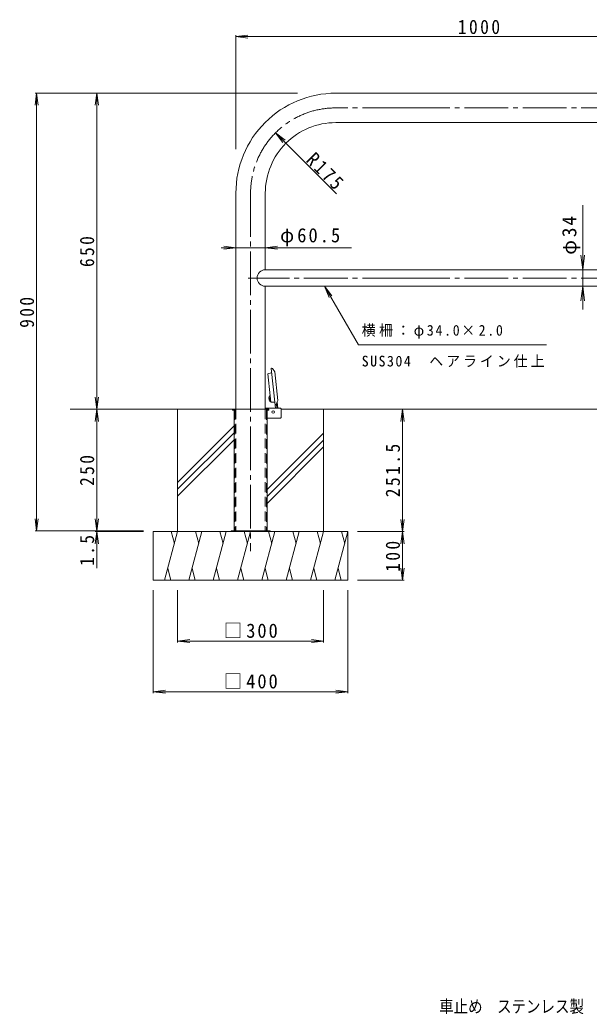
# Model space of a CAD drawing. Units: millimetres, scale not verified. Extents: x -1782 to 1827, y -1370 to 822.
# Drawn here: x -1782 to -612, y -1370 to 674 of the extents above; entities that cross this region are included whole.
import ezdxf
from ezdxf.enums import TextEntityAlignment as Align

# ---------------------------------------------------------------- set-up
doc = ezdxf.new("R2010")
doc.units = ezdxf.units.MM
doc.header["$LTSCALE"] = 10
doc.linetypes.add('CHAIN2', pattern=[12, 9, -1, 1, -1])
doc.linetypes.add('DASHED2', pattern=[3, 2, -1])
for name, color, linetype, lineweight in [('C-0', 4, 'Continuous', 9), ('C-1', 7, 'Continuous', 9), ('C-2', 3, 'Continuous', 9), ('C-3', 3, 'DASHED2', 9), ('C-4', 7, 'Continuous', 9), ('C-5', 7, 'Continuous', 9), ('C-6', 2, 'Continuous', 9), ('C-9', 7, 'Continuous', 9), ('C-B', 2, 'Continuous', 9), ('C-E', 6, 'Continuous', 5)]:
    doc.layers.add(name, color=color, linetype=linetype, lineweight=lineweight)
doc.layers.add('F-F_F-Fﾚｲﾔ', color=2, linetype='Continuous')
doc.styles.add('ＭＳ ゴシック', font='')
doc.styles.get('ＭＳ ゴシック').set_extended_font_data('MS Gothic')

msp = doc.modelspace()

# ---------------------------------------------------------------- linework, layer by layer
at = {"layer": 'C-0', "color": 7, "linetype": 'CHAIN2'}
for p, q in [((-988, 493.22), (-1132.75, 493.22)), ((-988, 493.22), (-543.25, 493.22)), ((-1307.75, 318.22), (-1307.75, -418.43)), ((-988, 143.47), (-1312.93, 143.47)), ((-988, 143.47), (-363.07, 143.47))]:
    msp.add_line(p, q, dxfattribs=at)
at = {"layer": 'C-0'}
for p, q in [((-1265.2, -51.64), (-1272.19, -53.28)), ((-1257.37, -117.73), (-1265.3, -42.34)), ((-1265.04, -42.12), (-1262.66, -42.77)), ((-1262.66, -42.77), (-1258.05, -49.12)), ((-1251.83, -108.22), (-1258.05, -49.12)), ((-1258.88, -111.79), (-1266.05, -111.65)), ((-1251.83, -108.22), (-1253.02, -111.31)), ((-1345.25, -126.53), (-1345.25, -128.03)), ((-1345.25, -126.53), (-1345.25, -128.03)), ((-1345.25, -126.53), (-1270.25, -126.53)), ((-1345.25, -128.03), (-1341.75, -128.03)), ((-1341.75, -128.03), (-1341.75, -376.53)), ((-1273.75, -128.03), (-1273.75, -376.53)), ((-1270.25, -128.03), (-1273.75, -128.03)), ((-1270.25, -126.53), (-1270.25, -128.03))]:
    msp.add_line(p, q, dxfattribs=at)
at = {"layer": 'C-0', "linetype": 'DASHED2'}
for p, q in [((-1340.25, -128.03), (-1340.25, -376.53)), ((-1275.25, -128.03), (-1275.25, -376.53))]:
    msp.add_line(p, q, dxfattribs=at)
at = {"layer": 'C-0'}
msp.add_lwpolyline([(-1272.19, -53.28), (-1267.4, -98.87), (-1267.39, -98.92)], dxfattribs=at)
at = {"layer": 'C-0', "color": 7, "linetype": 'CHAIN2'}
msp.add_arc((-1132.75, 318.22), 175, 89.99976, 180, dxfattribs=at)
at = {"layer": 'C-0'}
for centre, radius, start, end in [((-1265.1, -42.32), 0.2, 74.79398, 186), ((-1265.43, -50.67), 1, 283.12502, 6), ((-1258.9, -112.79), 1, 6, 88.87498), ((-1257.17, -117.71), 0.2, 186, 297.20602)]:
    msp.add_arc(centre, radius, start, end, dxfattribs=at)
at = {"layer": 'C-0', "linetype": 'DASHED2'}
for centre, start, end in [((-1341.75, -128.03), 0, 90), ((-1273.75, -128.03), 90, 180)]:
    msp.add_arc(centre, 1.5, start, end, dxfattribs=at)
at = {"layer": 'C-1', "color": 4}
for p, q in [((-1267.39, -98.92), (-1266.05, -111.65)), ((-1254.93, -116.28), (-1257.08, -117.89)), ((-1253.02, -111.31), (-1254.93, -116.28))]:
    msp.add_line(p, q, dxfattribs=at)
at = {"layer": 'C-1', "color": 3}
for p, q in [((-1246.5, -124.23), (-1277.5, -124.23)), ((-1245, -143.23), (-1245, -125.73)), ((-1246.5, -144.73), (-1273.75, -144.73))]:
    msp.add_line(p, q, dxfattribs=at)
at = {"layer": 'C-1'}
for p, q in [((-1347.75, -376.53), (-1347.75, -378.03)), ((-1267.75, -376.53), (-1347.75, -376.53)), ((-1320.25, -376.53), (-1320.25, -378.03)), ((-1295.25, -376.53), (-1295.25, -378.03)), ((-1267.75, -376.53), (-1267.75, -378.03))]:
    msp.add_line(p, q, dxfattribs=at)
at = {"layer": 'C-1', "color": 3}
for centre, start, end in [((-1246.5, -125.73), 0, 90), ((-1246.5, -143.23), 270, 0)]:
    msp.add_arc(centre, 1.5, start, end, dxfattribs=at)
at = {"layer": 'C-2'}
for p, q in [((-988, 523.47), (-1132.75, 523.47)), ((-988, 523.47), (-543.25, 523.47)), ((-988, 462.97), (-1132.75, 462.97)), ((-988, 462.97), (-543.25, 462.97)), ((-1338, 318.22), (-1338, -126.53)), ((-1277.5, 318.22), (-1277.5, 160.47)), ((-988, 160.47), (-1277.5, 160.47)), ((-988, 160.47), (-398.5, 160.47)), ((-988, 126.47), (-1277.5, 126.47)), ((-1277.5, 126.47), (-1277.5, -126.53)), ((-988, 126.47), (-398.5, 126.47))]:
    msp.add_line(p, q, dxfattribs=at)
for centre, radius, start, end in [((-1132.75, 318.22), 205.25, 89.99977, 180), ((-1132.75, 318.22), 144.75, 89.9998, 180), ((-1277.5, 143.47), 17, 90, 270)]:
    msp.add_arc(centre, radius, start, end, dxfattribs=at)
at = {"layer": 'C-3'}
for p, q in [((-1338, -126.53), (-1338, -376.53)), ((-1277.5, -126.53), (-1277.5, -376.53))]:
    msp.add_line(p, q, dxfattribs=at)
at = {"layer": 'C-4'}
for p, q in [((-1338, 639.73), (-1313.21, 642.99)), ((-1338, 642.73), (-1338, 408.14)), ((-1338, 639.73), (-1313.21, 636.46)), ((-1338, 639.73), (-338, 639.73)), ((-1747.62, 523.47), (-1750.88, 498.69)), ((-1750.62, 523.47), (-1211.05, 523.47)), ((-1747.62, 523.47), (-1747.62, -376.53)), ((-1747.62, 523.47), (-1744.36, 498.69)), ((-1623.98, 523.47), (-1627.24, 498.69)), ((-1623.98, 523.47), (-1623.98, -126.53)), ((-1623.98, 523.47), (-1620.71, 498.69)), ((-1256.45, 442.01), (-1236.62, 426.79)), ((-1256.45, 442.01), (-1241.23, 422.17)), ((-1131.39, 316.86), (-1256.45, 442.01)), ((-625.03, 293.05), (-625.03, 78.42)), ((-1100.4, 205.83), (-1368.46, 205.83)), ((-1338, 205.83), (-1362.78, 209.09)), ((-1338, 205.83), (-1362.78, 202.57)), ((-1338, 205.83), (-1338, 204.03)), ((-1277.5, 205.83), (-1252.71, 209.09)), ((-1277.5, 205.83), (-1277.5, 204.03)), ((-1277.5, 205.83), (-1252.71, 202.57)), ((-625.03, 160.47), (-628.95, 190.22)), ((-625.03, 160.47), (-621.12, 190.22)), ((-625.03, 160.47), (-622.03, 160.47)), ((-625.03, 126.47), (-628.95, 96.73)), ((-625.03, 126.47), (-622.03, 126.47)), ((-625.03, 126.47), (-621.12, 96.73)), ((-1623.98, -126.53), (-1627.24, -101.74)), ((-1623.98, -126.53), (-1620.71, -101.74)), ((-1623.98, -126.53), (-1627.24, -151.31)), ((-1623.98, -126.53), (-1623.98, -378.03)), ((-1623.98, -126.53), (-1620.71, -151.31)), ((-995.35, -126.53), (-998.61, -151.32)), ((-995.35, -378.03), (-995.35, -126.53)), ((-995.35, -126.53), (-992.09, -151.32)), ((-1747.62, -376.53), (-1750.88, -351.74)), ((-1747.62, -376.53), (-1744.36, -351.74)), ((-1623.98, -376.53), (-1627.24, -351.74)), ((-1623.98, -376.53), (-1627.24, -351.74)), ((-1623.98, -376.53), (-1620.71, -351.74)), ((-1623.98, -376.53), (-1620.71, -351.74)), ((-995.35, -378.03), (-998.61, -353.24)), ((-995.35, -378.03), (-992.09, -353.24)), ((-1750.62, -376.53), (-1527.75, -376.53)), ((-1623.98, -378.03), (-1627.24, -402.81)), ((-1626.98, -378.03), (-1527.75, -378.03)), ((-1623.98, -378.03), (-1620.71, -402.81)), ((-1623.98, -378.03), (-1623.98, -452.98)), ((-992.35, -378.03), (-1087.75, -378.03)), ((-995.35, -378.03), (-998.61, -402.81)), ((-995.35, -478.03), (-995.35, -378.03)), ((-995.35, -378.03), (-992.09, -402.81)), ((-995.35, -478.03), (-998.61, -453.24)), ((-995.35, -478.03), (-992.09, -453.24)), ((-992.35, -478.03), (-1087.75, -478.03)), ((-1507.75, -710.13), (-1507.75, -498.03)), ((-1457.75, -606.02), (-1457.75, -498.03)), ((-1157.75, -606.02), (-1157.75, -498.03)), ((-1107.75, -710.13), (-1107.75, -498.03)), ((-1457.75, -603.02), (-1432.96, -599.76)), ((-1457.75, -603.02), (-1157.75, -603.02)), ((-1457.75, -603.02), (-1432.96, -606.28)), ((-1157.75, -603.02), (-1182.53, -599.76)), ((-1157.75, -603.02), (-1182.53, -606.28)), ((-1507.75, -707.13), (-1482.96, -703.87)), ((-1507.75, -707.13), (-1107.75, -707.13)), ((-1507.75, -707.13), (-1482.96, -710.39)), ((-1107.75, -707.13), (-1132.53, -703.87)), ((-1107.75, -707.13), (-1132.53, -710.39))]:
    msp.add_line(p, q, dxfattribs=at)
at = {"layer": 'C-5'}
for p, q in [((-1156.05, 126.47), (-1146.48, 103.38)), ((-1156.05, 126.47), (-1085.98, 5.87)), ((-1156.05, 126.47), (-1140.83, 106.64)), ((-1085.98, 5.87), (-699.3, 5.87))]:
    msp.add_line(p, q, dxfattribs=at)
at = {"layer": 'C-6'}
for p, q in [((-1269.49, -101.91), (-1270.2, -102.79)), ((-1269.49, -101.91), (-1269.09, -101.87)), ((-1270.2, -102.79), (-1269.01, -102.66)), ((-1269.74, -107.16), (-1270.2, -102.79)), ((-1269.74, -107.16), (-1268.55, -107.04)), ((-1268.86, -107.88), (-1269.74, -107.16)), ((-1268.86, -107.88), (-1268.47, -107.84)), ((-1251.86, -124.23), (-1253.18, -111.72))]:
    msp.add_line(p, q, dxfattribs=at)
at = {"layer": 'C-6', "color": 6, "lineweight": 5}
for p, q in [((-1345.25, -126.53), (-1678.99, -126.53)), ((-1245, -126.53), (-431, -126.53))]:
    msp.add_line(p, q, dxfattribs=at)
at = {"layer": 'C-9'}
for p, q in [((-1256.69, -124.23), (-1257.37, -117.73)), ((-1253.47, -124.23), (-1254.44, -115))]:
    msp.add_line(p, q, dxfattribs=at)
at = {"layer": 'C-B'}
for p, q in [((-1269.3, -99.88), (-1268.95, -99.09)), ((-1269.3, -99.88), (-1268.26, -109.82)), ((-1268.95, -99.09), (-1267.39, -98.92)), ((-1268.26, -109.82), (-1267.75, -110.52)), ((-1267.75, -110.52), (-1266.19, -110.36))]:
    msp.add_line(p, q, dxfattribs=at)
at = {"layer": 'C-E'}
for p, q in [((-1541.97, -126.53), (-1345.25, -126.53)), ((-1457.75, -378.03), (-1457.75, -126.53)), ((-1245, -126.53), (-1074.35, -126.53)), ((-1157.75, -378.03), (-1157.75, -126.53)), ((-1341.75, -160.72), (-1457.75, -276.72)), ((-1341.75, -174.86), (-1457.75, -290.86)), ((-1157.75, -175.6), (-1273.75, -291.6)), ((-1341.75, -189), (-1457.75, -305)), ((-1157.75, -189.74), (-1273.75, -305.74)), ((-1157.75, -203.89), (-1273.75, -319.89)), ((-1507.75, -378.03), (-1107.75, -378.03)), ((-1507.75, -478.03), (-1507.75, -378.03)), ((-1457.75, -378.03), (-1484.54, -478.03)), ((-1470.8, -378.03), (-1464.27, -402.38)), ((-1407.75, -378.03), (-1434.54, -478.03)), ((-1420.8, -378.03), (-1414.27, -402.38)), ((-1357.75, -378.03), (-1384.54, -478.03)), ((-1370.8, -378.03), (-1364.27, -402.38)), ((-1307.75, -378.03), (-1334.54, -478.03)), ((-1320.8, -378.03), (-1314.27, -402.38)), ((-1257.75, -378.03), (-1284.54, -478.03)), ((-1270.8, -378.03), (-1264.27, -402.38)), ((-1207.75, -378.03), (-1234.54, -478.03)), ((-1220.8, -378.03), (-1214.27, -402.38)), ((-1157.75, -378.03), (-1184.54, -478.03)), ((-1170.8, -378.03), (-1164.27, -402.38)), ((-1107.75, -378.03), (-1134.54, -478.03)), ((-1120.8, -378.03), (-1114.27, -402.38)), ((-1107.75, -478.03), (-1107.75, -378.03)), ((-1471.49, -478.03), (-1478.02, -453.68)), ((-1421.49, -478.03), (-1428.02, -453.68)), ((-1371.49, -478.03), (-1378.02, -453.68)), ((-1321.49, -478.03), (-1328.02, -453.68)), ((-1271.49, -478.03), (-1278.02, -453.68)), ((-1221.49, -478.03), (-1228.02, -453.68)), ((-1171.49, -478.03), (-1178.02, -453.68)), ((-1121.49, -478.03), (-1128.02, -453.68)), ((-1507.75, -478.03), (-1107.75, -478.03))]:
    msp.add_line(p, q, dxfattribs=at)
at = {"layer": 'C-E', "color": 4, "lineweight": 9}
msp.add_circle((-1261.4, -132.03), 2.5, dxfattribs=at)

# ---------------------------------------------------------------- texts
at = {"layer": 'C-4', "color": 2, "char_height": 29.33, "attachment_point": 7, "style": 'ＭＳ ゴシック'}
for s, insert in [('\\T1.28;\\W0.9;1000', (-881.75, 644.73)), ('\\T1.22;\\W0.95;φ60.5', (-1247.04, 208.83)), ('\\T1.21;\\W0.95;□300', (-1362.75, -597.02)), ('\\T1.21;\\W0.95;□400', (-1362.75, -701.13))]:
    msp.add_mtext(s, dxfattribs=dict(at, insert=insert))
for s, insert, rotation in [('\\T1.28;\\W0.9;R175', (-1196.07, 383.64), 315), ('\\T1.19;φ34', (-630.03, 191.26), 90), ('\\T1.27;\\W0.9;650', (-1628.98, 165.97), 90), ('\\T1.27;\\W0.9;900', (-1752.62, 40.97), 90), ('\\T1.28;\\W0.9;251.5', (-1000.35, -307.28), 90), ('\\T1.27;\\W0.9;250', (-1628.98, -284.03), 90), ('\\T1.27;\\W0.9;1.5', (-1628.98, -448.45), 90), ('\\T1.27;\\W0.9;100', (-1000.35, -460.53), 90)]:
    msp.add_mtext(s, dxfattribs=dict(at, insert=insert, rotation=rotation))
at = {"layer": 'C-5', "char_height": 21.99, "attachment_point": 7, "style": 'ＭＳ ゴシック'}
for s, insert in [('\\T1.25;\\W0.95;横柵：φ34.0×2.0', (-1079.3, 19.02)), ('\\T1.22;\\W0.95;SUS304\u3000ヘアライン仕上', (-1079.3, -40.72))]:
    msp.add_mtext(s, dxfattribs=dict(at, insert=insert))
at = {"layer": 'F-F_F-Fﾚｲﾔ', "style": 'ＭＳ ゴシック', "width": 0.85}
msp.add_text('車止め\u3000ステンレス製\u3000アーチ型横バー付\u3000脱着式\u3000鋳鉄製蓋\u3000鍵付\u3000ＹＡＷ６Ｌ１０－ＨＤＬ', height=25.66, dxfattribs=at).set_placement((-920, -1374.79), align=Align.BOTTOM_LEFT)

doc.saveas('drawing.dxf')
